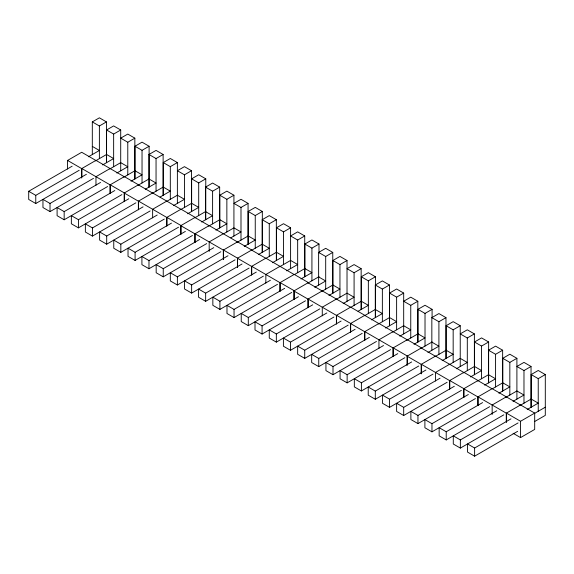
<?xml version="1.0" encoding="UTF-8"?>
<svg xmlns="http://www.w3.org/2000/svg" width="574" height="574" viewBox="0 0 574 574"><rect width="100%" height="100%" fill="white"/><g stroke="black" fill="none" stroke-linecap="round" stroke-linejoin="round"><path stroke-width="0.86" d="M92.314 154.55L92.314 121.903L99.381 117.821L106.448 121.903L106.448 162.707M92.314 121.903L99.381 125.979L106.448 121.903M106.577 162.643L106.577 129.989L113.645 125.914L120.712 129.989L120.712 170.801M67.567 169.029L67.567 160.44L81.702 152.275L95.844 160.44M106.577 129.989L113.645 134.072L120.712 129.989M86.401 174.288L35.767 203.519L28.7 199.436L28.7 191.278L72.145 166.195M88.439 156.788L99.381 150.467L92.314 146.384M67.567 160.44L81.702 168.598L95.966 160.368L124.235 176.692M28.7 191.278L35.767 195.354L79.212 170.277M95.506 160.871L106.448 154.55M134.847 138.155L127.78 134.072L120.712 138.155L127.78 142.237L134.847 138.155L134.847 178.966M102.61 164.925L113.645 158.56L106.577 154.478M134.969 178.894L134.969 146.248L142.036 142.165L149.104 146.248L149.104 187.052M110.1 168.534L95.966 176.692L95.966 185.287M100.543 182.446L50.024 211.612L42.957 207.53L42.957 199.365L50.024 203.447L93.469 178.363M109.763 168.957L120.712 162.643L127.78 166.718L116.831 173.039M134.969 146.248L142.036 150.323L149.104 146.248M148.982 187.124L148.982 154.478L156.049 150.395L163.124 154.478L163.124 195.289M81.824 177.122L81.824 168.534L110.1 184.857L124.357 176.62L138.492 184.785L124.235 193.015L124.235 201.61M114.8 190.539L64.166 219.77L57.099 215.688L57.099 207.53L64.166 211.612L107.611 186.528M123.898 177.122L134.847 170.801M148.982 154.478L156.049 158.56L163.124 154.478M131.008 181.183L142.036 174.812L134.969 170.729M163.246 195.217L163.246 162.571L170.313 158.489L177.38 162.571L177.38 203.375M128.813 198.769L78.423 227.864L71.355 223.781L71.355 215.623L78.423 219.698L121.867 194.622M138.162 185.215L149.104 178.894M163.246 162.571L170.313 166.647L177.38 162.571M145.265 189.269L156.049 183.041L148.982 178.966M124.235 193.015L138.37 201.18L152.634 192.943L180.903 209.266M143.07 206.862L92.436 236.093L85.368 232.011L85.368 223.853L92.436 227.935L135.88 202.852M152.949 193L163.124 187.124M191.515 170.729L184.448 166.647L177.38 170.729L184.448 174.812L191.515 170.729L191.515 211.541M160.046 197.061L170.313 191.135L163.246 187.052M191.637 211.469L191.637 178.823L198.704 174.74L205.772 178.823L205.772 219.634M166.769 201.108L152.634 209.266L152.634 217.862M157.211 215.02L106.699 244.187L99.625 240.104L99.625 231.946L106.699 236.022L150.144 210.945M166.431 201.539L177.38 195.217L184.448 199.3L173.499 205.614M191.637 178.823L198.704 182.905L205.772 178.823M205.528 219.77L205.528 187.124L212.602 183.041L219.67 187.124L219.67 227.935M138.492 209.697L138.492 201.108L166.769 217.431L181.025 209.201L195.16 217.359L180.781 225.661L180.781 234.257M171.468 223.114L120.834 252.345L113.767 248.269L113.767 240.104L120.834 244.187L164.279 219.103M180.566 209.697L191.515 203.375M205.528 187.124L212.602 191.207L219.67 187.124M187.676 213.758L198.704 207.386L191.637 203.304M219.792 227.864L219.792 195.217L226.859 191.135L233.927 195.217L233.927 236.022M185.359 231.415L135.091 260.438L128.024 256.356L128.024 248.198L135.091 252.28L178.536 227.196M194.83 217.79L205.772 211.469M219.792 195.217L226.859 199.293L233.927 195.217M201.653 222.009L212.602 215.688L205.528 211.612M180.781 225.661L194.916 233.826L209.18 225.596L237.449 241.919M199.616 239.509L148.982 268.74L141.914 264.664L141.914 256.499L148.982 260.582L192.426 235.498M208.721 226.091L219.67 219.77M248.061 203.375L240.994 199.293L233.927 203.375L240.994 207.458L248.061 203.375L248.061 244.187M215.91 230.102L226.859 223.781L219.792 219.698M248.183 244.115L248.183 211.469L255.251 207.386L262.325 211.469L262.325 252.28M223.315 233.754L209.18 241.919L209.18 251.369M213.758 247.667L163.246 276.833L156.171 272.75L156.171 264.592L163.246 268.675L206.69 243.591M223.752 233.733L233.927 227.864L240.994 231.946L230.82 237.815M248.183 211.469L255.251 215.551L262.325 211.469M262.203 252.345L262.203 219.698L269.271 215.623L276.338 219.698L276.338 260.51M195.038 242.343L195.038 233.754L223.315 250.077L237.571 241.848L251.713 250.006L237.449 258.243L237.449 266.831M228.014 255.76L177.38 284.998L170.313 280.916L170.313 272.75L177.38 276.833L220.825 251.749M237.112 242.343L248.061 236.022M262.203 219.698L269.271 223.781L276.338 219.698M244.223 246.404L255.251 240.032L248.183 235.957M276.46 260.438L276.46 227.792L283.527 223.709L290.595 227.792L290.595 268.603M242.027 263.997L191.637 293.084L184.57 289.009L184.57 280.844L191.637 284.926L235.082 259.843M251.376 250.436L262.325 244.115M276.46 227.792L283.527 231.874L290.595 227.792M258.322 254.591L269.271 248.269L262.203 244.187M237.449 258.243L251.591 266.401L265.848 258.171L294.118 274.494M256.291 272.083L205.65 301.321L198.582 297.239L198.582 289.074L205.65 293.156L249.094 268.072M265.389 258.666L276.338 252.345M304.729 235.957L297.662 231.874L290.595 235.957L297.662 240.032L304.729 235.957L304.729 276.761M272.492 262.727L283.527 256.356L276.46 252.28M304.851 276.69L304.851 244.043L311.926 239.961L318.993 244.043L318.993 252.869M279.983 266.329L265.848 274.494L265.848 283.082M270.426 280.248L219.914 309.408L212.846 305.332L212.846 297.167L219.914 301.25L263.358 276.166M279.646 266.759L290.595 260.438L297.662 264.521L286.713 270.842M304.851 244.043L311.926 248.126L318.993 244.043M318.627 285.063L318.627 252.417L325.695 248.334L332.762 252.417L332.762 293.228M251.713 274.924L251.713 266.329L279.983 282.652L294.24 274.422L308.382 282.587L293.874 290.961L293.874 299.549M284.682 288.335L234.048 317.573L226.981 313.49L226.981 305.332L234.048 309.408L277.493 284.324M294.562 274.472L304.729 268.603M318.627 252.417L325.695 256.499L332.762 252.417M300.977 278.935L311.926 272.614L304.851 268.532M332.884 293.156L332.884 260.51L339.952 256.427L347.019 260.51L347.019 301.321M298.451 296.708L248.305 325.666L241.238 321.584L241.238 313.418L248.305 317.501L291.75 292.417M308.044 283.011L318.993 276.69M332.884 260.51L339.952 264.592L347.019 260.51M314.746 287.309L325.695 280.987L318.627 276.905M293.874 290.961L308.016 299.119L322.272 290.889L350.542 307.212M312.715 304.801L262.074 334.039L255.007 329.957L255.007 321.792L262.074 325.874L305.519 300.79M321.813 291.384L332.762 285.063M361.154 268.668L354.086 264.592L347.019 268.668L354.086 272.75L361.154 268.668L361.154 309.479M328.916 295.445L339.952 289.074L332.884 284.998M361.276 309.408L361.276 276.761L368.35 272.679L375.418 276.761L375.418 317.573M336.407 299.047L322.272 307.212L322.272 315.8M326.85 312.966L276.338 342.126L269.271 338.043L269.271 329.885L276.338 333.968L319.783 308.884M336.07 299.477L347.019 293.156L354.086 297.239L343.144 303.56M361.276 276.761L368.35 280.844L375.418 276.761M375.296 317.644L375.296 284.991L382.363 280.916L389.43 284.991L389.43 325.802M308.138 307.642L308.138 299.047L336.407 315.37L350.664 307.14L364.806 315.298L350.542 323.535L350.542 332.124M341.107 321.053L290.473 350.291L283.405 346.208L283.405 338.043L290.473 342.126L333.917 317.042M350.987 307.19L361.154 301.321M375.296 284.991L382.363 289.074L389.43 284.991M358.083 311.252L368.35 305.332L361.276 301.25M389.552 325.731L389.552 293.084L396.62 289.002L403.687 293.084L403.687 333.896M355.119 329.289L304.729 358.377L297.662 354.302L297.662 346.136L304.729 350.219L348.174 325.135M364.468 315.729L375.418 309.408M389.552 293.084L396.62 297.167L403.687 293.084M371.414 319.883L382.363 313.562L375.296 309.479M350.542 323.535L364.684 331.693L378.94 323.463L407.217 339.786M369.383 337.376L318.749 366.614L311.675 362.531L311.675 354.373L318.749 358.449L362.194 333.365M378.481 323.966L389.43 317.644M417.829 301.25L410.754 297.167L403.687 301.25L410.754 305.325L417.829 301.25L417.829 342.054M385.592 328.019L396.62 321.655L389.552 317.573M417.951 341.989L417.951 309.336L425.018 305.26L432.086 309.336L432.086 317.279M393.075 331.629L378.94 339.786L378.94 348.375M383.518 345.541L333.006 374.707L325.939 370.625L325.939 362.459L333.006 366.542L376.451 341.458M392.738 332.052L403.687 325.731L410.754 329.813L399.813 336.134M417.951 309.336L425.018 313.418L432.086 309.336M431.842 350.291L431.842 317.644L438.909 313.562L445.976 317.644L445.976 358.449M364.806 340.217L364.806 331.629L393.075 347.952L407.339 339.715L421.474 347.88L407.095 356.181L407.095 365.631M397.775 353.634L347.141 382.865L340.073 378.783L340.073 370.625L347.141 374.707L390.585 349.623M406.88 340.217L417.829 333.896M431.842 317.644L438.909 321.72L445.976 317.644M413.983 344.278L425.018 337.907L417.951 333.824M446.098 358.377L446.098 325.731L453.166 321.655L460.233 325.731L460.233 366.542M411.673 361.936L361.398 390.959L354.33 386.876L354.33 378.711L361.398 382.793L404.842 357.71M421.137 348.303L432.086 341.989M446.098 325.731L453.166 329.813L460.233 325.731M427.96 352.529L438.909 346.208L431.842 342.126M407.095 356.181L421.23 364.339L435.487 356.11L463.763 372.433M425.93 370.029L375.296 399.26L368.228 395.177L368.228 387.019L375.296 391.095L418.74 366.018M435.027 356.612L445.976 350.291M474.375 333.896L467.301 329.813L460.233 333.896L467.301 337.978L474.375 333.896L474.375 374.707M442.138 360.666L453.166 354.302L446.098 350.219M474.497 374.635L474.497 341.989L481.564 337.907L488.632 341.989L488.632 382.793M449.621 364.275L435.487 372.433L435.487 381.028M440.064 378.187L389.552 407.353L382.485 403.271L382.485 395.106L389.552 399.188L432.997 374.104M449.291 364.698L460.233 358.377L467.301 362.459L456.359 368.781M474.497 341.989L481.564 346.065L488.632 341.989M488.51 382.865L488.51 350.219L495.577 346.136L502.645 350.219L502.645 391.03M421.352 373.724L421.352 364.275L449.621 380.598L463.885 372.361L478.02 380.526L463.763 388.756L463.763 397.351M454.321 386.28L403.687 415.511L396.62 411.429L396.62 403.271L403.687 407.353L447.132 382.27M463.426 372.863L474.375 366.542M488.51 350.219L495.577 354.302L502.645 350.219M470.529 376.924L481.564 370.553L474.497 366.47M502.767 390.959L502.767 358.312L509.834 354.23L516.901 358.312L516.901 399.117M468.341 394.51L417.951 423.605L410.876 419.522L410.876 411.364L417.951 415.44L461.396 390.356M477.683 380.957L488.632 374.635M502.767 358.312L509.834 362.388L516.901 358.312M484.628 385.104L495.577 378.783L488.51 374.7M463.763 388.756L477.898 396.921L492.155 388.684L520.431 405.007M482.598 402.604L431.964 431.835L424.896 427.752L424.896 419.594L431.964 423.677L475.408 398.593M492.478 388.734L502.645 382.865M531.043 366.47L523.976 362.388L516.901 366.47L523.976 370.553L531.043 366.47L531.043 407.282M498.892 393.197L509.834 386.876L502.767 382.793M531.165 407.21L531.165 374.564L538.233 370.481L545.3 374.564L545.3 415.368L534.545 421.581M506.29 396.849L492.155 405.007L492.155 414.464M496.732 410.762L446.22 439.928L439.153 435.845L439.153 427.687L446.22 431.763L489.665 406.686M505.959 397.28L516.901 390.959L523.976 395.034L513.027 401.355M531.165 374.564L538.233 378.646L545.3 374.564M478.02 405.438L478.02 396.849L506.29 413.172L520.553 404.943L534.688 413.101L534.688 429.424L520.553 437.589L513.113 433.291M510.989 418.855L460.355 448.086L453.288 444.011L453.288 435.845L460.355 439.928L503.8 414.844M520.094 405.438L531.043 399.117M527.197 409.499L538.233 403.127L531.165 399.045M506.411 422.55L506.411 413.101L520.553 421.266L534.688 413.101M517.64 431.339L474.619 456.179L467.552 452.097L467.552 443.939L474.619 448.021L518.064 422.938M534.351 413.531L545.3 407.21M477.898 380.598L492.033 388.756M251.591 250.077L265.726 258.243M364.684 315.37L378.818 323.535M421.23 348.016L435.365 356.181M138.37 184.857L152.512 193.015M194.916 217.503L209.058 225.661M308.016 282.795L322.15 290.961M538.233 378.646L538.233 411.293M523.976 370.553L523.976 403.199M520.553 421.266L520.553 437.589M509.834 362.388L509.834 395.041M506.29 413.172L506.29 421.761M495.577 354.302L495.577 386.948M481.564 346.065L481.564 378.711M477.898 396.921L477.898 405.509M474.619 448.021L474.619 456.179M467.301 337.978L467.301 370.625M463.885 397.28L463.885 388.684L449.743 380.526L449.743 389.115M460.355 439.928L460.355 448.086M453.166 329.813L453.166 362.459M449.621 380.598L449.621 389.186M446.22 431.763L446.22 439.928M438.909 321.72L438.909 354.373M431.964 423.677L431.964 431.835M425.018 313.418L425.018 346.065M421.23 364.339L421.23 373.796M417.951 415.44L417.951 423.605M410.754 305.325L410.754 337.978M407.339 364.634L407.339 356.038L393.197 347.88L393.197 356.468M403.687 407.353L403.687 415.511M396.62 297.167L396.62 329.813M393.075 347.952L393.075 356.54M389.552 399.188L389.552 407.353M382.363 289.074L382.363 321.72M375.296 391.095L375.296 399.26M368.35 280.844L368.35 313.49M364.684 331.693L364.684 340.289M361.398 382.793L361.398 390.959M354.086 272.75L354.086 305.397M350.664 332.052L350.664 323.463L336.529 315.298L336.529 323.894M347.141 374.707L347.141 382.865M339.952 264.592L339.952 297.239M336.407 315.37L336.407 323.966M333.006 366.542L333.006 374.707M325.695 256.499L325.695 289.145M318.749 358.449L318.749 366.614M311.926 248.126L311.926 280.772M308.016 299.119L308.016 307.707M304.729 350.219L304.729 358.377M297.662 240.032L297.662 272.679M294.24 299.334L294.24 290.745L280.105 282.587L280.105 291.176M290.473 342.126L290.473 350.291M283.527 231.874L283.527 264.521M279.983 282.652L279.983 291.248M276.338 333.968L276.338 342.126M269.271 223.781L269.271 256.427M262.074 325.874L262.074 334.039M255.251 215.551L255.251 248.198M251.591 266.401L251.591 274.996M248.305 317.501L248.305 325.666M240.994 207.458L240.994 240.104M237.571 267.62L237.571 258.171L223.437 250.006L223.437 259.455M234.048 309.408L234.048 317.573M226.859 199.293L226.859 231.946M223.315 250.077L223.315 259.527M219.914 301.25L219.914 309.408M212.602 191.207L212.602 223.853M205.65 293.156L205.65 301.321M198.704 182.905L198.704 215.551M194.916 233.826L194.916 242.415M191.637 284.926L191.637 293.084M184.448 174.812L184.448 207.458M181.025 234.113L181.025 225.525L166.891 217.359L166.891 225.955M177.38 276.833L177.38 284.998M170.313 166.647L170.313 199.3M166.769 217.431L166.769 226.02M163.246 268.675L163.246 276.833M156.049 158.56L156.049 191.207M148.982 260.582L148.982 268.74M142.036 150.323L142.036 182.977M138.37 201.18L138.37 209.768M135.091 252.28L135.091 260.438M127.78 142.237L127.78 174.883M124.357 201.539L124.357 192.943L110.222 184.785L110.222 193.373M120.834 244.187L120.834 252.345M113.645 134.072L113.645 166.718M110.1 184.857L110.1 193.445M106.699 236.022L106.699 244.187M99.381 125.979L99.381 158.632M92.436 227.935L92.436 236.093M81.702 168.598L81.702 178.055M78.423 219.698L78.423 227.864M64.166 211.612L64.166 219.77M50.024 203.447L50.024 211.612M35.767 195.354L35.767 203.519"/></g></svg>
